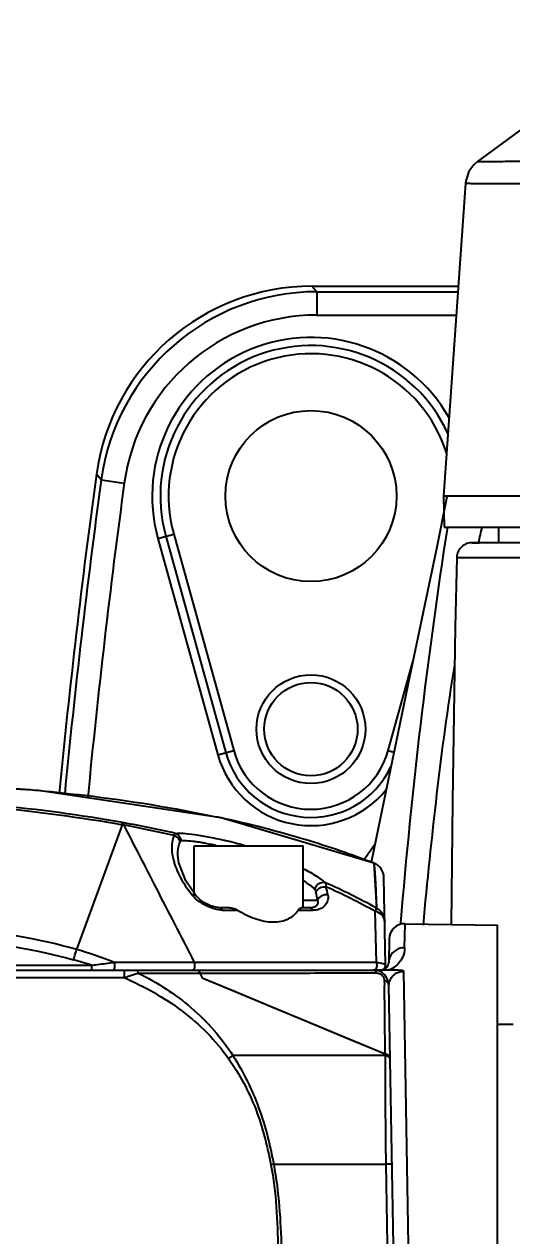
# Model space of a CAD drawing. Header units: millimetres. Extents: x 5828 to 6704, y 123 to 421.
# Drawn here: x 6426.02 to 6428.11, y 215.44 to 220.64 of the extents above; entities that cross this region are included whole.
import ezdxf

# ---------------------------------------------------------------- set-up
doc = ezdxf.new("R2010")
doc.units = ezdxf.units.MM
doc.layers.add('外形图', color=7, linetype='Continuous')
doc.layers.add('尺寸标注', color=7, linetype='Continuous')
doc.styles.add('微软雅黑', font='msyh.ttc', dxfattribs={"height": 1.5})
doc.dimstyles.new('尺寸标注_1_15比例', dxfattribs={"dimtxt": 1.5, "dimasz": 1.25, "dimexe": 0.5, "dimexo": 0.4, "dimgap": 0.5, "dimtad": 1, "dimdec": 1, "dimlfac": 15, "dimdsep": 46, "dimtxsty": '微软雅黑', "dimcen": 0.09, "dimadec": 0, "dimazin": 0, "dimtp": 0.01, "dimtm": 0.01, "dimtfac": 1, "dimtdec": 1, "dimtofl": 0, "dimtmove": 0, "dimatfit": 3, "dimfxl": 1, "dimtolj": 1, "dimarcsym": 0})

# ---------------------------------------------------------------- blocks, each defined once
blk = doc.blocks.new('*D790')
at = {"layer": 'Defpoints', "color": 0}
for p in [(6431.8498, 222.0224), (6429.7498, 214.45), (6431.8498, 214.4501)]:
    blk.add_point(p, dxfattribs=at)
at = {"layer": '尺寸标注', "color": 0, "lineweight": -2}
for p, q in [((6429.7498, 214.85), (6429.7498, 222.5224)), ((6431.8498, 214.8501), (6431.8498, 222.5224)), ((6428.4998, 222.0224), (6427.2498, 222.0224)), ((6433.0998, 222.0224), (6439.0354, 222.0224))]:
    blk.add_line(p, q, dxfattribs=at)
at = {"layer": '尺寸标注', "color": 0}
for points in [[(6428.4998, 221.814), (6428.4998, 222.2307), (6429.7498, 222.0224)], [(6433.0998, 222.2307), (6433.0998, 221.814), (6431.8498, 222.0224)]]:
    blk.add_solid(points, dxfattribs=at)
at = {"layer": '尺寸标注', "color": 0, "insert": (6436.6926, 223.3019), "char_height": 1.5, "attachment_point": 5, "style": '微软雅黑'}
blk.add_mtext('\\A1;31.5', dxfattribs=at)

msp = doc.modelspace()

# ---------------------------------------------------------------- linework, layer by layer
at = {"layer": '外形图', "color": 7, "linetype": 'Continuous'}
for p, q in [((6427.964, 220.0523), (6427.9641, 220.0523)), ((6427.9128, 219.9589), (6427.8183, 218.6167)), ((6427.2543, 219.5167), (6427.8817, 219.5167)), ((6427.275, 219.4931), (6427.2543, 219.5167)), ((6427.275, 219.4931), (6427.275, 219.3931)), ((6427.275, 219.4931), (6427.88, 219.4931)), ((6427.275, 219.3931), (6427.873, 219.3931)), ((6426.3505, 218.6858), (6426.3299, 218.71)), ((6426.3505, 218.6858), (6426.4495, 218.6723)), ((6427.8183, 218.6167), (6427.8206, 218.4834)), ((6428.2877, 218.6167), (6427.8183, 218.6167)), ((6426.5939, 218.4352), (6426.6616, 218.4539)), ((6426.6277, 218.4446), (6426.8847, 217.5157)), ((6426.6616, 218.4539), (6426.9186, 217.5251)), ((6427.8206, 218.4834), (6428.285, 218.4834)), ((6428.0551, 218.4167), (6428.0551, 218.4834)), ((6426.5939, 218.4352), (6426.8509, 217.5063)), ((6427.9723, 218.4167), (6427.9417, 218.4167)), ((6427.9417, 218.4167), (6427.9723, 218.4167)), ((6428.2837, 218.4167), (6427.9718, 218.4167)), ((6428.2824, 218.3511), (6427.875, 218.3515)), ((6427.9793, 218.3513), (6427.8937, 218.3514)), ((6428.2825, 218.3511), (6427.9793, 218.3513)), ((6427.5811, 217.5251), (6427.6863, 217.9055)), ((6426.8509, 217.5063), (6426.9186, 217.5251)), ((6427.5811, 217.5251), (6427.6058, 217.5182)), ((6426.0817, 217.354), (6425.2022, 217.3976)), ((6426.8649, 217.2359), (6426.0817, 217.354)), ((6426.4399, 217.2069), (6426.2449, 216.6711)), ((6426.4482, 217.2148), (6426.4412, 217.2161)), ((6427.5202, 217.0415), (6426.8649, 217.2359)), ((6426.7498, 216.9128), (6426.7498, 217.1167)), ((6426.7498, 217.1167), (6427.2165, 217.1167)), ((6427.2165, 216.85), (6427.2165, 217.1167)), ((6427.5202, 217.0415), (6427.5313, 216.8493)), ((6427.5695, 216.6037), (6427.5629, 216.9805)), ((6426.7565, 216.9027), (6426.7566, 216.9027)), ((6426.8601, 216.85), (6426.8601, 216.85)), ((6426.9006, 216.85), (6426.8601, 216.85)), ((6426.8698, 216.8406), (6426.9343, 216.8405)), ((6427.195, 216.84), (6427.2582, 216.8398)), ((6427.2468, 216.85), (6427.2074, 216.85)), ((6427.2165, 216.8828), (6427.2786, 216.8828)), ((6427.2735, 216.8594), (6427.2725, 216.8584)), ((6427.5244, 216.8357), (6427.5299, 216.6161)), ((6427.6516, 216.6791), (6427.6533, 216.7821)), ((6427.6533, 216.7821), (6428.0498, 216.7752)), ((6428.0498, 211.2582), (6428.0498, 216.7752)), ((6427.5855, 216.7167), (6427.5837, 216.6161)), ((6409.2922, 216.604), (6426.3092, 216.604)), ((6409.3123, 216.5834), (6427.5177, 216.5834)), ((6427.6107, 216.5834), (6427.5194, 216.5834)), ((6427.6935, 214.0165), (6427.6477, 216.5784)), ((6427.6935, 214.0165), (6427.6478, 216.5785)), ((6409.2905, 216.5511), (6426.4489, 216.5511)), ((6426.7438, 216.5697), (6426.763, 216.5698)), ((6426.7629, 216.5698), (6426.7731, 216.5698)), ((6426.773, 216.5698), (6426.7832, 216.55)), ((6426.7832, 216.5501), (6427.5677, 216.2232)), ((6427.5177, 216.571), (6427.531, 216.571)), ((6427.5645, 216.5381), (6427.5648, 216.5178)), ((6427.6256, 214.15), (6427.5843, 216.5179)), ((6428.1165, 216.35), (6428.0498, 216.35)), ((6427.5677, 216.2167), (6426.915, 216.2167)), ((6427.5677, 216.2167), (6427.5678, 216.206)), ((6427.0903, 215.75), (6427.571, 215.75)), ((6427.571, 215.75), (6427.5974, 214.2404))]:
    msp.add_line(p, q, dxfattribs=at)
for points in [[(6428.8229, 220.6048), (6428.5875, 220.4736), (6428.2276, 220.2444), (6427.964, 220.0523)], [(6427.9642, 220.0522), (6427.9479, 220.0373), (6427.9274, 220.0083), (6427.915, 219.9737), (6427.9128, 219.9589)], [(6427.8327, 218.6138), (6427.7892, 218.3977), (6427.6741, 217.8469), (6427.5291, 217.1491), (6427.5076, 217.0441)], [(6427.9417, 218.4167), (6427.9358, 218.4164), (6427.9299, 218.4156), (6427.9241, 218.4143), (6427.9184, 218.4125), (6427.9129, 218.4102), (6427.9077, 218.4074), (6427.9027, 218.4041), (6427.8981, 218.4004), (6427.8937, 218.3964), (6427.8898, 218.3919), (6427.8863, 218.3871), (6427.8832, 218.382), (6427.8806, 218.3767), (6427.8785, 218.3712), (6427.8768, 218.3654), (6427.8757, 218.3596), (6427.8751, 218.3537), (6427.875, 218.3515)], [(6427.875, 218.3515), (6427.8689, 218.0543), (6427.857, 217.3071), (6427.8511, 216.7787)], [(6427.8937, 218.3514), (6427.8771, 218.3515), (6427.875, 218.3515)], [(6426.7565, 216.9027), (6426.7139, 216.9667), (6426.6834, 217.043), (6426.6793, 217.0742)], [(6427.5202, 217.0415), (6427.5218, 217.0201), (6427.526, 216.9559), (6427.5313, 216.8493)], [(6426.8601, 216.85), (6426.8405, 216.8525), (6426.8188, 216.8592), (6426.7962, 216.87), (6426.7743, 216.8849), (6426.7566, 216.9027)], [(6426.7832, 216.55), (6426.9185, 216.4937), (6427.0655, 216.4328), (6427.2232, 216.3673), (6427.3903, 216.2974), (6427.5677, 216.2232)]]:
    msp.add_lwpolyline(points, dxfattribs=at)
for centre, radius in [((6427.2498, 218.6167), 0.3667), ((6427.2498, 217.6167), 0.2333), ((6427.2498, 217.6167), 0.2)]:
    msp.add_circle(centre, radius, dxfattribs=at)
for centre, radius, start, end in [((6427.2543, 218.5838), 0.9329, 89.9933, 172.2259), ((6427.275, 218.5601), 0.933, 89.9994, 172.2549), ((6427.2749, 218.5601), 0.833, 89.9946, 172.2596), ((6427.2498, 218.6167), 0.6806, 29.5464, 195.466), ((6427.2498, 218.6167), 0.6455, 24.5083, 195.466), ((6427.2498, 218.6167), 0.6104, 17.6422, 195.466), ((6460.6774, 214.0167), 34.6667, 172.21923, 174.49674), ((6460.6774, 214.0167), 34.643, 172.25425, 174.49888), ((6460.6774, 214.0167), 34.5431, 172.25425, 174.50795), ((6451.6428, 214.807), 24.0902, 171.22146, 175.29312), ((6437.3094, 216.3089), 9.5767, 166.87583, 167.28476), ((6427.2498, 217.6167), 0.3788, 195.466, 334.9256), ((6427.2498, 217.6167), 0.3437, 195.466, 344.534), ((6427.2498, 217.6167), 0.4139, 195.466, 321.2288), ((6426.2098, 215.9521), 1.2757, 79.287, 79.6091), ((6425.6263, 212.7724), 4.5084, 76.7057, 79.5117), ((6425.6029, 212.5541), 4.7368, 77.0051, 79.7206), ((6425.7399, 212.0933), 5.2643, 77.6597, 77.8435), ((6425.8551, 212.5932), 4.7513, 73.25, 77.7275), ((6426.4705, 215.4414), 1.747, 73.6208, 76.1724), ((6425.9999, 213.0869), 4.2368, 68.9719, 73.2021), ((6431.8498, 214.0167), 5.3244, 144.3563, 145.2117), ((6427.4963, 216.9793), 0.0666, 0.99, 68.951), ((6426.1007, 214.2359), 2.9793, 61.3023, 66.0155), ((6426.0493, 214.154), 3.0606, 61.1851, 65.5865), ((6426.9493, 216.8388), 0.3791, 10.1063, 15.6323), ((6426.8721, 216.8209), 0.4111, 8.6564, 13.6907), ((6427.2468, 216.9), 0.05, 269.9895, 274.4144), ((6427.2607, 216.9115), 0.0716, 282.1101, 289.1981), ((6427.6522, 216.7155), 0.0667, 89.0003, 178.9992), ((6425.7076, 214.7721), 1.9282, 71.8199, 74.2124), ((6427.5177, 216.5167), 0.0667, 1, 89.9999), ((6427.5495, 216.6034), 0.02, 269.9147, 1), ((6427.5504, 216.6167), 0.0333, 274.4839, 359), ((6427.5511, 216.6773), 0.099, 288.3332, 294.4211), ((6427.5511, 216.6774), 0.0991, 294.4294, 300.3784), ((6426.7124, 215.9067), 0.6939, 107.0012, 107.3732), ((6426.7415, 271.5369), 54.9671, 269.75826, 270.00241), ((6427.4974, 216.557), 0.0364, 22.5632, 25.4723), ((6407.2212, 216.1723), 20.3466, 0.1431, 0.97275), ((6428.2235, 214.3443), 2.2844, 124.9468, 125.5147), ((6427.08, 216.2135), 0.4878, 0.373, 1.1318), ((6427.5896, 212.9463), 2.8478, 100.0966, 100.3509)]:
    msp.add_arc(centre, radius, start, end, dxfattribs=at)
for points, knots in [([(6427.9641, 220.0523), (6427.9651, 220.0525), (6427.9692, 220.0518), (6427.9782, 220.0521), (6427.9933, 220.0516), (6428.0252, 220.052), (6428.0791, 220.0527), (6428.1601, 220.0532), (6428.2624, 220.053), (6428.3855, 220.0532), (6428.529, 220.0536), (6428.6314, 220.0537), (6428.6858, 220.0538)], [0, 0, 0, 0, 0.004392, 0.016902, 0.037722, 0.066896, 0.149457, 0.26198, 0.403509, 0.574413, 0.773793, 1, 1, 1, 1]), ([(6427.9128, 219.9589), (6427.9127, 219.9581), (6427.9159, 219.9591), (6427.9185, 219.9584), (6427.9258, 219.9585), (6427.9376, 219.9579), (6427.9565, 219.9577), (6427.9804, 219.9576), (6428.0221, 219.9579), (6428.0862, 219.9583), (6428.1774, 219.9578), (6428.2875, 219.9575), (6428.4161, 219.9576), (6428.508, 219.9577), (6428.5568, 219.9577)], [0, 0, 0, 0, 0.003593, 0.008373, 0.015312, 0.035837, 0.065052, 0.102436, 0.147428, 0.259333, 0.400838, 0.572211, 0.772395, 1, 1, 1, 1]), ([(6427.7319, 216.7752), (6427.7489, 216.9632), (6427.7872, 217.3361), (6427.8366, 217.7078), (6427.8663, 217.8914)], [0, 0, 0, 0, 0.503662, 1, 1, 1, 1]), ([(6425.6345, 217.3846), (6425.6724, 217.3829), (6425.8237, 217.3751), (6425.9748, 217.3641), (6426.0878, 217.3534)], [0, 0, 0, 0, 0.25049, 1, 1, 1, 1]), ([(6426.0878, 217.3534), (6426.1519, 217.3474), (6426.407, 217.3204), (6426.6607, 217.2799), (6426.8485, 217.2395)], [0, 0, 0, 0, 0.251193, 1, 1, 1, 1]), ([(6424.2498, 217.3358), (6424.4329, 217.3359), (6424.7991, 217.3344), (6425.5305, 217.3167), (6426.0798, 217.2715), (6426.4399, 217.2069)], [0, 0, 0, 0, 0.250089, 0.500174, 1, 1, 1, 1]), ([(6426.4412, 217.2161), (6426.261, 217.2488), (6425.8972, 217.2954), (6425.3488, 217.3302), (6424.7994, 217.3436), (6424.4331, 217.3453), (6424.2499, 217.345)], [0, 0, 0, 0, 0.249967, 0.499968, 0.749982, 1, 1, 1, 1]), ([(6426.4399, 217.2069), (6426.4401, 217.2081), (6426.4405, 217.2111), (6426.4411, 217.2142), (6426.4412, 217.2161)], [0, 0, 0, 0, 0.372446, 1, 1, 1, 1]), ([(6426.447, 217.2056), (6426.4471, 217.2068), (6426.4476, 217.2098), (6426.4481, 217.2129), (6426.4482, 217.2149)], [0, 0, 0, 0, 0.372223, 1, 1, 1, 1]), ([(6426.447, 217.2056), (6426.4686, 217.1624), (6426.5154, 217.0724), (6426.5879, 216.9312), (6426.666, 216.7773), (6426.7216, 216.6714), (6426.7496, 216.6158)], [0, 0, 0, 0, 0.218824, 0.458868, 0.718389, 1, 1, 1, 1]), ([(6426.663, 217.16), (6426.6601, 217.1534), (6426.651, 217.1254), (6426.6521, 217.0948), (6426.6562, 217.073)], [0, 0, 0, 0, 0.242346, 1, 1, 1, 1]), ([(6426.663, 217.1599), (6426.6637, 217.1622), (6426.6649, 217.1655), (6426.6669, 217.169), (6426.6681, 217.1696)], [0, 0, 0, 0, 0.641262, 1, 1, 1, 1]), ([(6426.6885, 217.1335), (6426.6875, 217.1395), (6426.6809, 217.1514), (6426.6693, 217.1581), (6426.663, 217.1599)], [0, 0, 0, 0, 0.480582, 1, 1, 1, 1]), ([(6426.6681, 217.1696), (6426.679, 217.1711), (6426.7073, 217.1702), (6426.7565, 217.1647), (6426.8188, 217.1537), (6426.864, 217.1436), (6426.888, 217.1377)], [0, 0, 0, 0, 0.148995, 0.377154, 0.667099, 1, 1, 1, 1]), ([(6426.6681, 217.1696), (6426.6747, 217.1678), (6426.6873, 217.1592), (6426.6921, 217.145), (6426.6923, 217.1379)], [0, 0, 0, 0, 0.493658, 1, 1, 1, 1]), ([(6426.6792, 217.0759), (6426.6791, 217.0809), (6426.6796, 217.1004), (6426.6834, 217.1199), (6426.6885, 217.1335)], [0, 0, 0, 0, 0.256489, 1, 1, 1, 1]), ([(6426.6885, 217.1335), (6426.6888, 217.1341), (6426.6895, 217.1358), (6426.691, 217.1377), (6426.6923, 217.1379)], [0, 0, 0, 0, 0.332126, 1, 1, 1, 1]), ([(6426.6923, 217.1379), (6426.7001, 217.139), (6426.7196, 217.1389), (6426.7388, 217.137), (6426.7501, 217.1356)], [0, 0, 0, 0, 0.408921, 1, 1, 1, 1]), ([(6426.7501, 217.1356), (6426.7526, 217.1353), (6426.7634, 217.1338), (6426.7741, 217.1321), (6426.7823, 217.1307)], [0, 0, 0, 0, 0.23528, 1, 1, 1, 1]), ([(6426.7823, 217.1307), (6426.7874, 217.1298), (6426.8095, 217.1257), (6426.8315, 217.1209), (6426.8483, 217.1169)], [0, 0, 0, 0, 0.233208, 1, 1, 1, 1]), ([(6426.6562, 217.073), (6426.6576, 217.0653), (6426.6601, 217.055), (6426.6631, 217.0449), (6426.6639, 217.0423)], [0, 0, 0, 0, 0.744329, 1, 1, 1, 1]), ([(6426.6639, 217.0423), (6426.6674, 217.031), (6426.6857, 216.9825), (6426.7144, 216.9385), (6426.739, 216.907)], [0, 0, 0, 0, 0.227966, 1, 1, 1, 1]), ([(6427.2178, 217.018), (6427.2368, 217.0082), (6427.2693, 216.99), (6427.3, 216.9686), (6427.3117, 216.9581)], [0, 0, 0, 0, 0.576161, 1, 1, 1, 1]), ([(6427.2178, 216.9668), (6427.2228, 216.9634), (6427.2399, 216.9517), (6427.2564, 216.9389), (6427.2669, 216.9285)], [0, 0, 0, 0, 0.289962, 1, 1, 1, 1]), ([(6427.2669, 216.9285), (6427.2681, 216.9385), (6427.2798, 216.9579), (6427.3027, 216.9614), (6427.3118, 216.9581)], [0, 0, 0, 0, 0.510499, 1, 1, 1, 1]), ([(6427.2716, 216.9182), (6427.2727, 216.9218), (6427.2821, 216.9363), (6427.3013, 216.9424), (6427.3143, 216.941)], [0, 0, 0, 0, 0.221476, 1, 1, 1, 1]), ([(6427.3118, 216.9581), (6427.313, 216.9562), (6427.3142, 216.9503), (6427.3144, 216.9445), (6427.3143, 216.941)], [0, 0, 0, 0, 0.386649, 1, 1, 1, 1]), ([(6426.739, 216.907), (6426.7408, 216.9073), (6426.7468, 216.9081), (6426.7539, 216.9061), (6426.7565, 216.9027)], [0, 0, 0, 0, 0.300089, 1, 1, 1, 1]), ([(6426.7882, 216.8659), (6426.7844, 216.868), (6426.7703, 216.8766), (6426.7572, 216.887), (6426.7487, 216.8957)], [0, 0, 0, 0, 0.260146, 1, 1, 1, 1]), ([(6427.2669, 216.9285), (6427.2674, 216.928), (6427.2697, 216.9249), (6427.2708, 216.9212), (6427.2716, 216.9182)], [0, 0, 0, 0, 0.198954, 1, 1, 1, 1]), ([(6427.3224, 216.9054), (6427.3131, 216.9069), (6427.2947, 216.9046), (6427.2801, 216.8906), (6427.2786, 216.8828)], [0, 0, 0, 0, 0.543172, 1, 1, 1, 1]), ([(6427.3224, 216.9054), (6427.3237, 216.8988), (6427.324, 216.8855), (6427.3141, 216.8608), (6427.2968, 216.8482), (6427.2843, 216.8439)], [0, 0, 0, 0, 0.254578, 0.494439, 1, 1, 1, 1]), ([(6426.8698, 216.8406), (6426.8678, 216.8406), (6426.8597, 216.8408), (6426.8516, 216.842), (6426.8455, 216.8433)], [0, 0, 0, 0, 0.241721, 1, 1, 1, 1]), ([(6426.8601, 216.85), (6426.861, 216.85), (6426.8657, 216.8488), (6426.8683, 216.8441), (6426.8698, 216.8406)], [0, 0, 0, 0, 0.195913, 1, 1, 1, 1]), ([(6426.9006, 216.85), (6426.9096, 216.85), (6426.922, 216.8472), (6426.9328, 216.8415), (6426.9354, 216.8399)], [0, 0, 0, 0, 0.744214, 1, 1, 1, 1]), ([(6426.9354, 216.8399), (6426.9591, 216.8255), (6427.008, 216.8013), (6427.0838, 216.7848), (6427.1527, 216.7965), (6427.185, 216.8249), (6427.1952, 216.8403)], [0, 0, 0, 0, 0.291797, 0.570947, 0.805422, 1, 1, 1, 1]), ([(6427.1952, 216.8403), (6427.197, 216.843), (6427.2004, 216.847), (6427.2053, 216.85), (6427.2074, 216.85)], [0, 0, 0, 0, 0.609212, 1, 1, 1, 1]), ([(6427.2581, 216.8398), (6427.2576, 216.8409), (6427.2557, 216.8446), (6427.2528, 216.848), (6427.2502, 216.8493)], [0, 0, 0, 0, 0.296778, 1, 1, 1, 1]), ([(6427.2726, 216.8584), (6427.2713, 216.8573), (6427.2648, 216.8527), (6427.2568, 216.8507), (6427.2507, 216.8502)], [0, 0, 0, 0, 0.216798, 1, 1, 1, 1]), ([(6427.2786, 216.8828), (6427.2799, 216.8787), (6427.2807, 216.8699), (6427.2764, 216.8622), (6427.2736, 216.8594)], [0, 0, 0, 0, 0.520819, 1, 1, 1, 1]), ([(6427.5244, 216.8357), (6427.5253, 216.8373), (6427.5276, 216.8418), (6427.53, 216.8463), (6427.5313, 216.8493)], [0, 0, 0, 0, 0.360647, 1, 1, 1, 1]), ([(6427.5662, 216.7928), (6427.566, 216.8023), (6427.5554, 216.8231), (6427.5355, 216.8326), (6427.5244, 216.8357)], [0, 0, 0, 0, 0.452312, 1, 1, 1, 1]), ([(6427.5313, 216.8493), (6427.5415, 216.8439), (6427.5592, 216.8274), (6427.566, 216.8042), (6427.5662, 216.7928)], [0, 0, 0, 0, 0.501756, 1, 1, 1, 1]), ([(6424.2492, 216.7847), (6424.5814, 216.7819), (6425.0799, 216.7709), (6425.7429, 216.7268), (6426.0719, 216.671), (6426.2322, 216.6276)], [0, 0, 0, 0, 0.500026, 0.750054, 1, 1, 1, 1]), ([(6426.2449, 216.6711), (6426.0843, 216.7171), (6425.8356, 216.7583), (6425.503, 216.7892), (6425.1692, 216.8108), (6424.7514, 216.8256), (6424.417, 216.8307), (6424.2498, 216.8325)], [0, 0, 0, 0, 0.249807, 0.374834, 0.499866, 0.74993, 1, 1, 1, 1]), ([(6427.6516, 216.6791), (6427.6388, 216.6794), (6427.6129, 216.6726), (6427.5948, 216.6526), (6427.5896, 216.6413)], [0, 0, 0, 0, 0.504769, 1, 1, 1, 1]), ([(6427.6516, 216.6791), (6427.6513, 216.6649), (6427.6437, 216.6301), (6427.6188, 216.6023), (6427.6012, 216.5919)], [0, 0, 0, 0, 0.410385, 1, 1, 1, 1]), ([(6426.2322, 216.6276), (6426.2334, 216.6316), (6426.2375, 216.6461), (6426.2417, 216.6607), (6426.2449, 216.6711)], [0, 0, 0, 0, 0.276691, 1, 1, 1, 1]), ([(6426.3092, 216.604), (6426.3175, 216.605), (6426.3498, 216.609), (6426.3821, 216.6133), (6426.4062, 216.6163)], [0, 0, 0, 0, 0.25515, 1, 1, 1, 1]), ([(6426.3092, 216.604), (6426.3092, 216.6014), (6426.3093, 216.5966), (6426.3092, 216.5908), (6426.3093, 216.5872), (6426.3092, 216.5851), (6426.3095, 216.5842), (6426.3092, 216.5834), (6426.3094, 216.5834)], [0, 0, 0, 0, 0.379428, 0.704802, 0.829873, 0.922803, 0.98028, 1, 1, 1, 1]), ([(6426.4062, 216.6163), (6426.408, 216.6094), (6426.4078, 216.5986), (6426.406, 216.5879), (6426.4028, 216.5833), (6426.4013, 216.5834)], [0, 0, 0, 0, 0.61817, 0.870215, 1, 1, 1, 1]), ([(6426.7496, 216.6158), (6426.7213, 216.6157), (6426.6501, 216.6159), (6426.5356, 216.6159), (6426.4494, 216.6164), (6426.4062, 216.6164)], [0, 0, 0, 0, 0.247537, 0.621904, 1, 1, 1, 1]), ([(6426.4492, 216.5834), (6426.449, 216.5834), (6426.4494, 216.5821), (6426.4489, 216.5807), (6426.4491, 216.5776), (6426.449, 216.5737), (6426.449, 216.5689), (6426.4489, 216.5613), (6426.4489, 216.5553), (6426.4489, 216.5511)], [0, 0, 0, 0, 0.019272, 0.075633, 0.167128, 0.29067, 0.44169, 0.615264, 1, 1, 1, 1]), ([(6426.5005, 216.5834), (6426.5026, 216.5834), (6426.5072, 216.5788), (6426.5087, 216.5736), (6426.5096, 216.5702)], [0, 0, 0, 0, 0.368984, 1, 1, 1, 1]), ([(6426.7481, 216.587), (6426.7478, 216.5865), (6426.7468, 216.5849), (6426.745, 216.5834), (6426.7437, 216.5834)], [0, 0, 0, 0, 0.32005, 1, 1, 1, 1]), ([(6426.7496, 216.6158), (6426.7511, 216.6109), (6426.7517, 216.6011), (6426.7503, 216.5911), (6426.7481, 216.587)], [0, 0, 0, 0, 0.524941, 1, 1, 1, 1]), ([(6427.5299, 216.6161), (6427.4667, 216.6164), (6427.3392, 216.616), (6427.1461, 216.616), (6426.9492, 216.6164), (6426.8167, 216.6153), (6426.7496, 216.6159)], [0, 0, 0, 0, 0.243083, 0.490279, 0.742251, 1, 1, 1, 1]), ([(6426.7629, 216.5834), (6426.7636, 216.5834), (6426.7669, 216.5826), (6426.769, 216.5795), (6426.7702, 216.5771)], [0, 0, 0, 0, 0.200344, 1, 1, 1, 1]), ([(6427.5177, 216.5834), (6427.5189, 216.5834), (6427.5246, 216.5821), (6427.5283, 216.5767), (6427.5302, 216.5727)], [0, 0, 0, 0, 0.209469, 1, 1, 1, 1]), ([(6427.5299, 216.6161), (6427.5313, 216.6129), (6427.5326, 216.6056), (6427.5321, 216.5943), (6427.527, 216.5835), (6427.5221, 216.5834)], [0, 0, 0, 0, 0.287059, 0.590138, 1, 1, 1, 1]), ([(6427.5299, 216.6161), (6427.5399, 216.6151), (6427.5529, 216.6134), (6427.566, 216.6087), (6427.5695, 216.6052), (6427.5695, 216.6037)], [0, 0, 0, 0, 0.703257, 0.895425, 1, 1, 1, 1]), ([(6427.6041, 216.5614), (6427.6054, 216.5626), (6427.6123, 216.5684), (6427.6204, 216.5727), (6427.6271, 216.5749)], [0, 0, 0, 0, 0.206477, 1, 1, 1, 1]), ([(6427.6477, 216.5784), (6427.6451, 216.5794), (6427.633, 216.5826), (6427.6204, 216.5834), (6427.6107, 216.5834)], [0, 0, 0, 0, 0.225142, 1, 1, 1, 1]), ([(6427.6271, 216.5749), (6427.6283, 216.5754), (6427.6351, 216.5774), (6427.6421, 216.5782), (6427.6478, 216.5785)], [0, 0, 0, 0, 0.190591, 1, 1, 1, 1]), ([(6426.4489, 216.5511), (6426.536, 216.5121), (6426.7048, 216.4198), (6426.8415, 216.2814), (6426.8965, 216.2036)], [0, 0, 0, 0, 0.500329, 1, 1, 1, 1]), ([(6426.4718, 216.5583), (6426.4747, 216.5593), (6426.4858, 216.5628), (6426.497, 216.5663), (6426.5052, 216.5689)], [0, 0, 0, 0, 0.258581, 1, 1, 1, 1]), ([(6426.5096, 216.5702), (6426.5905, 216.5297), (6426.7448, 216.4313), (6426.8661, 216.2928), (6426.915, 216.2167)], [0, 0, 0, 0, 0.500231, 1, 1, 1, 1]), ([(6426.7731, 216.5698), (6426.837, 216.5694), (6426.9635, 216.5708), (6427.1513, 216.5703), (6427.3357, 216.571), (6427.4574, 216.5709), (6427.5177, 216.571)], [0, 0, 0, 0, 0.257477, 0.509636, 0.756833, 1, 1, 1, 1]), ([(6427.531, 216.571), (6427.5364, 216.5707), (6427.5475, 216.5684), (6427.556, 216.5605), (6427.559, 216.5558)], [0, 0, 0, 0, 0.490404, 1, 1, 1, 1]), ([(6427.559, 216.5558), (6427.56, 216.5544), (6427.5631, 216.5489), (6427.5641, 216.5426), (6427.5645, 216.5381)], [0, 0, 0, 0, 0.273361, 1, 1, 1, 1]), ([(6427.5843, 216.5179), (6427.5842, 216.5223), (6427.5791, 216.5321), (6427.5697, 216.5365), (6427.5645, 216.5381)], [0, 0, 0, 0, 0.447045, 1, 1, 1, 1]), ([(6427.5844, 216.5179), (6427.5842, 216.5255), (6427.5876, 216.542), (6427.5976, 216.5557), (6427.6041, 216.5614)], [0, 0, 0, 0, 0.469362, 1, 1, 1, 1]), ([(6426.915, 216.2167), (6426.9601, 216.1465), (6427.0339, 215.9948), (6427.0749, 215.8321), (6427.0903, 215.75)], [0, 0, 0, 0, 0.499713, 1, 1, 1, 1]), ([(6427.5898, 216.2056), (6427.5897, 216.2069), (6427.5885, 216.2128), (6427.5834, 216.2171), (6427.5793, 216.2192)], [0, 0, 0, 0, 0.218951, 1, 1, 1, 1]), ([(6427.5899, 216.1992), (6427.5899, 216.2005), (6427.5886, 216.2064), (6427.5835, 216.2106), (6427.5794, 216.2128)], [0, 0, 0, 0, 0.218596, 1, 1, 1, 1]), ([(6426.8965, 216.2036), (6426.92, 216.1698), (6426.9638, 216.0998), (6427.0324, 215.9495), (6427.0628, 215.8287), (6427.0779, 215.7478)], [0, 0, 0, 0, 0.250154, 0.50023, 1, 1, 1, 1]), ([(6427.5678, 216.206), (6427.568, 216.1341), (6427.5681, 215.9821), (6427.5698, 215.8301), (6427.571, 215.75)], [0, 0, 0, 0, 0.472961, 1, 1, 1, 1]), ([(6427.0779, 215.7478), (6427.0903, 215.6885), (6427.103, 215.5674), (6427.1101, 215.3857), (6427.1107, 215.2038), (6427.109, 214.9614), (6427.1094, 214.6582), (6427.1095, 214.4157), (6427.1096, 214.2944)], [0, 0, 0, 0, 0.124981, 0.250003, 0.374979, 0.499982, 0.749985, 1, 1, 1, 1]), ([(6427.0903, 215.75), (6427.1013, 215.6903), (6427.1164, 215.5696), (6427.124, 215.3875), (6427.1243, 215.2053), (6427.1233, 214.9624), (6427.1223, 214.6588), (6427.1232, 214.4159), (6427.1235, 214.2944)], [0, 0, 0, 0, 0.124983, 0.249975, 0.374971, 0.499971, 0.74998, 1, 1, 1, 1]), ([(6427.5977, 215.7493), (6427.5977, 215.7495), (6427.5967, 215.7495), (6427.5956, 215.7498), (6427.5931, 215.7499), (6427.5884, 215.75), (6427.5809, 215.7501), (6427.5745, 215.7501), (6427.571, 215.75)], [0, 0, 0, 0, 0.019838, 0.074422, 0.162976, 0.283257, 0.604752, 1, 1, 1, 1])]:
    msp.add_open_spline(points, degree=3, knots=knots, dxfattribs=at)
for points in [[(6426.7487, 216.8957), (6426.7452, 216.8993), (6426.742, 216.903), (6426.739, 216.907)], [(6426.8233, 216.8497), (6426.8111, 216.854), (6426.7994, 216.8595), (6426.7882, 216.8659)], [(6426.8455, 216.8433), (6426.838, 216.8449), (6426.8305, 216.8471), (6426.8233, 216.8497)], [(6427.2502, 216.8493), (6427.2491, 216.8498), (6427.248, 216.85), (6427.2468, 216.85)], [(6427.2758, 216.8415), (6427.27, 216.8402), (6427.264, 216.8397), (6427.2581, 216.8398)], [(6426.4062, 216.6164), (6426.3534, 216.6373), (6426.2994, 216.6554), (6426.2449, 216.6711)], [(6427.5896, 216.6413), (6427.5859, 216.6335), (6427.5839, 216.6247), (6427.5837, 216.6161)], [(6426.7702, 216.5771), (6426.7715, 216.5748), (6426.7724, 216.5723), (6426.7731, 216.5698)], [(6426.4489, 216.5511), (6426.4566, 216.5534), (6426.4642, 216.5559), (6426.4718, 216.5583)], [(6427.5793, 216.2192), (6427.5757, 216.2211), (6427.5717, 216.2224), (6427.5677, 216.2232)], [(6427.5794, 216.2128), (6427.5758, 216.2147), (6427.5718, 216.2159), (6427.5677, 216.2167)]]:
    msp.add_open_spline(points, degree=3, dxfattribs=at)

# ---------------------------------------------------------------- dimensions: what is measured, and where the dimension line sits
at = {"layer": '尺寸标注'}
dim = msp.add_linear_dim(base=(6431.8498, 222.0224), p1=(6429.7498, 214.45), p2=(6431.8498, 214.4501), dimstyle='尺寸标注_1_15比例', dxfattribs=at)
dim.commit()
dim.dimension.update_dxf_attribs({"geometry": '*D790', "text_midpoint": (6436.6926, 223.3019)})

doc.saveas('drawing.dxf')
